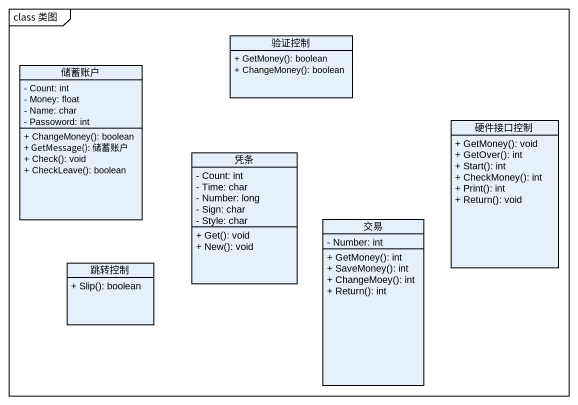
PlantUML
@startuml
mainframe class 类图
hide circle
hide empty members
skinparam classAttributeIconSize 0
class 储蓄账户 {
  - Count: int
  - Money: float
  - Name: char
  - Passoword: int
  + ChangeMoney(): boolean
  + GetMessage(): 储蓄账户
  + Check(): void
  + CheckLeave(): boolean
}
class 验证控制 {
  + GetMoney(): boolean
  + ChangeMoney(): boolean
}
class 硬件接口控制 {
  + GetMoney(): void
  + GetOver(): int
  + Start(): int
  + CheckMoney(): int
  + Print(): int
  + Return(): void
}
class 凭条 {
  - Count: int
  - Time: char
  - Number: long
  - Sign: char
  - Style: char
  + Get(): void
  + New(): void
}
class 交易 {
  - Number: int
  + GetMoney(): int
  + SaveMoney(): int
  + ChangeMoey(): int
  + Return(): int
}
class 跳转控制 {
  + Slip(): boolean
}
@enduml
